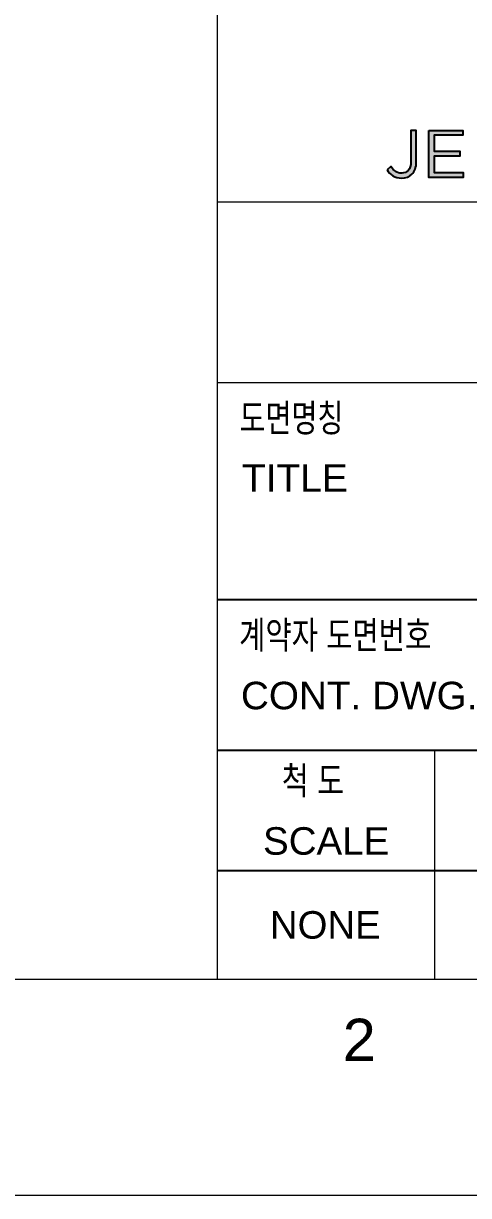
# Model space of a CAD drawing. Header units: inches. Extents: x 996 to 1837, y 0 to 594.
# Drawn here: x 1646.3 to 1683.5, y 0 to 98.1 of the extents above; entities that cross this region are included whole.
import ezdxf
from ezdxf.enums import TextEntityAlignment as Align

# ---------------------------------------------------------------- set-up
doc = ezdxf.new("R2010")
doc.units = ezdxf.units.IN
doc.header["$MEASUREMENT"] = 0
for name, color, linetype in [('BG 0 -1', 7, 'Continuous'), ('BG F-ANNO-LOGO', 7, 'Continuous'), ('BG VPORT', 7, 'Continuous')]:
    doc.layers.add(name, color=color, linetype=linetype)
doc.styles.add('Arial', font='arial.ttf')

msp = doc.modelspace()

# ---------------------------------------------------------------- hatches: boundary and pattern name
at = {"layer": 'BG F-ANNO-LOGO', "linetype": 'ByBlock'}
h = msp.add_hatch(color=154, dxfattribs=at)
edge = h.paths.add_edge_path()
edge.add_spline(control_points=[(1676.663, 85.824), (1676.663, 85.824), (1676.983, 86.1), (1676.983, 86.1), (1677.225, 85.735), (1677.472, 85.538), (1677.882, 85.538), (1678.326, 85.538), (1678.652, 85.858), (1678.652, 86.481), (1678.652, 86.481), (1678.652, 89.116), (1678.652, 89.116), (1678.652, 89.116), (1679.101, 89.116), (1679.101, 89.116), (1679.101, 89.116), (1679.101, 86.487), (1679.101, 86.487), (1679.101, 86.026), (1678.966, 85.678), (1678.741, 85.454), (1678.522, 85.24), (1678.225, 85.128), (1677.877, 85.128), (1677.287, 85.128), (1676.911, 85.42), (1676.663, 85.824)], knot_values=[0, 0, 0, 0, 1, 1, 1, 2, 2, 2, 3, 3, 3, 4, 4, 4, 5, 5, 5, 6, 6, 6, 7, 7, 7, 8, 8, 8, 9, 9, 9, 9], degree=3, periodic=0)
msp.add_hatch(color=154, dxfattribs=at).paths.add_polyline_path([(1680.151, 89.116), (1682.993, 89.116), (1682.993, 88.711), (1680.594, 88.711), (1680.594, 87.369), (1682.74, 87.369), (1682.74, 86.964), (1680.594, 86.964), (1680.594, 85.588), (1683.021, 85.588), (1683.021, 85.184), (1680.151, 85.184)])

# ---------------------------------------------------------------- linework, layer by layer
at = {"layer": 'BG 0 -1', "color": 7, "linetype": 'Continuous', "lineweight": 9}
for p, q in [((1662.467, 190.417), (1662.467, 18.107)), ((1662.467, 83.143), (1811.735, 83.143)), ((1662.467, 68.031), (1811.735, 68.031)), ((1680.621, 37.27), (1680.621, 18.107)), ((1020.915, 18.107), (1811.735, 18.107)), ((1836.803, 0), (995.803, 0))]:
    msp.add_line(p, q, dxfattribs=at)
at = {"layer": 'BG F-ANNO-LOGO', "color": 154, "linetype": 'Continuous', "lineweight": 25}
msp.add_lwpolyline([(1680.151, 89.116), (1682.993, 89.116), (1682.993, 88.711), (1680.594, 88.711), (1680.594, 87.369), (1682.74, 87.369), (1682.74, 86.964), (1680.594, 86.964), (1680.594, 85.588), (1683.021, 85.588), (1683.021, 85.184), (1680.151, 85.184)], close=True, dxfattribs=at)
at = {"layer": 'BG F-ANNO-LOGO', "color": 7, "linetype": 'Continuous', "lineweight": 0}
msp.add_lwpolyline([(1680.151, 89.116), (1682.993, 89.116), (1682.993, 88.711), (1680.594, 88.711), (1680.594, 87.369), (1682.74, 87.369), (1682.74, 86.964), (1680.594, 86.964), (1680.594, 85.588), (1683.021, 85.588), (1683.021, 85.184), (1680.151, 85.184)], close=True, dxfattribs=at)
at = {"layer": 'BG F-ANNO-LOGO', "color": 154, "linetype": 'Continuous', "lineweight": 25}
msp.add_open_spline([(1676.663, 85.824), (1676.663, 85.824), (1676.983, 86.1), (1676.983, 86.1), (1677.225, 85.735), (1677.472, 85.538), (1677.882, 85.538), (1678.326, 85.538), (1678.652, 85.858), (1678.652, 86.481), (1678.652, 86.481), (1678.652, 89.116), (1678.652, 89.116), (1678.652, 89.116), (1679.101, 89.116), (1679.101, 89.116), (1679.101, 89.116), (1679.101, 86.487), (1679.101, 86.487), (1679.101, 86.026), (1678.966, 85.678), (1678.741, 85.454), (1678.522, 85.24), (1678.225, 85.128), (1677.877, 85.128), (1677.287, 85.128), (1676.911, 85.42), (1676.663, 85.824)], degree=3, knots=[0, 0, 0, 0, 1, 1, 1, 2, 2, 2, 3, 3, 3, 4, 4, 4, 5, 5, 5, 6, 6, 6, 7, 7, 7, 8, 8, 8, 9, 9, 9, 9], dxfattribs=at)
at = {"layer": 'BG F-ANNO-LOGO', "color": 7, "linetype": 'Continuous', "lineweight": 0}
msp.add_open_spline([(1676.663, 85.824), (1676.663, 85.824), (1676.983, 86.1), (1676.983, 86.1), (1677.225, 85.735), (1677.472, 85.538), (1677.882, 85.538), (1678.326, 85.538), (1678.652, 85.858), (1678.652, 86.481), (1678.652, 86.481), (1678.652, 89.116), (1678.652, 89.116), (1678.652, 89.116), (1679.101, 89.116), (1679.101, 89.116), (1679.101, 89.116), (1679.101, 86.487), (1679.101, 86.487), (1679.101, 86.026), (1678.966, 85.678), (1678.741, 85.454), (1678.522, 85.24), (1678.225, 85.128), (1677.877, 85.128), (1677.287, 85.128), (1676.911, 85.42), (1676.663, 85.824)], degree=3, knots=[0, 0, 0, 0, 1, 1, 1, 2, 2, 2, 3, 3, 3, 4, 4, 4, 5, 5, 5, 6, 6, 6, 7, 7, 7, 8, 8, 8, 9, 9, 9, 9], dxfattribs=at)
at = {"layer": 'BG VPORT', "color": 7, "linetype": 'Continuous', "lineweight": 25}
for p, q in [((1662.467, 49.877), (1811.735, 49.877)), ((1662.467, 37.27), (1811.735, 37.27)), ((1662.467, 27.184), (1811.735, 27.184))]:
    msp.add_line(p, q, dxfattribs=at)

# ---------------------------------------------------------------- texts
at = {"layer": 'BG 0 -1', "color": 7, "style": 'Arial', "width": 1.008516}
msp.add_text('2', height=3.537, dxfattribs=at).set_placement((1674.333, 13.053), align=Align.MIDDLE)
at = {"layer": 'BG VPORT', "color": 7, "style": 'Arial'}
for s, width, p in [('도면명칭', 0.752508, (1664.319, 63.904)), ('TITLE', 1.012319, (1664.529, 58.89)), ('계약자 도면번호', 0.761293, (1664.292, 45.744)), ('CONT. DWG. NO.', 1.006777, (1664.444, 40.687)), ('척 도', 0.780824, (1667.854, 33.572)), ('SCALE', 1.002175, (1666.29, 28.518)), ('NONE', 0.997208, (1666.867, 21.495))]:
    msp.add_text(s, height=2.3, dxfattribs=dict(at, width=width)).set_placement(p)

doc.saveas('drawing.dxf')
